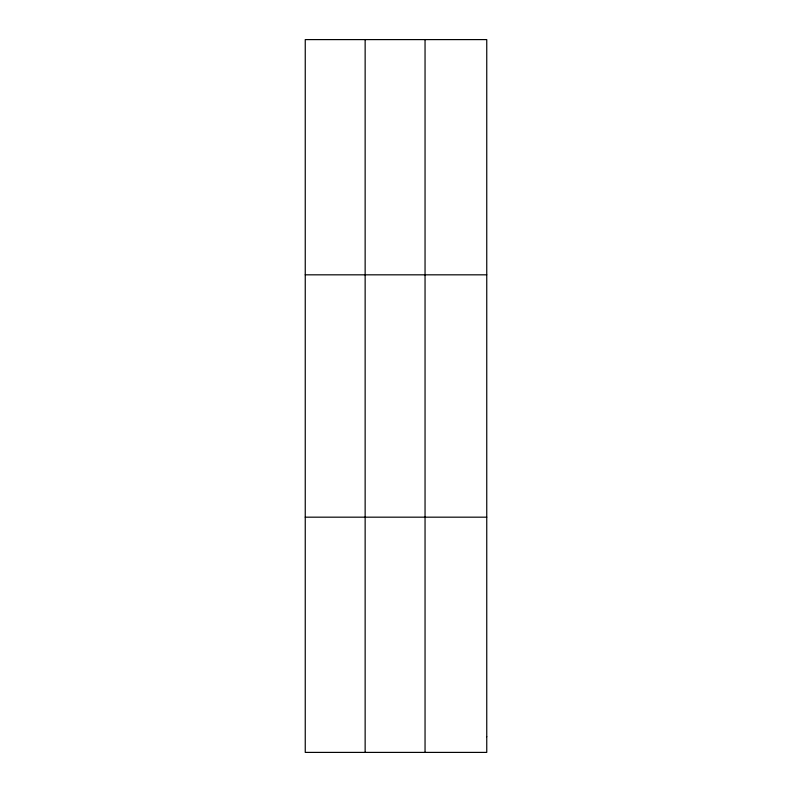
<?xml version="1.0" encoding="UTF-8"?>
<svg xmlns="http://www.w3.org/2000/svg" width="792" height="792" viewBox="0 0 792 792"><rect width="100%" height="100%" fill="white"/><g stroke="black" fill="none" stroke-linecap="round" stroke-linejoin="round"><path stroke-width="1.19" d="M365.142 752.4L365.142 39.6M425.047 752.4L425.047 39.6M305.247 274.824L486.753 274.824M305.247 517.176L486.753 517.176M486.753 736.718L486.753 752.4L305.247 752.4L305.247 39.6L486.753 39.6L486.753 736.718"/></g></svg>
